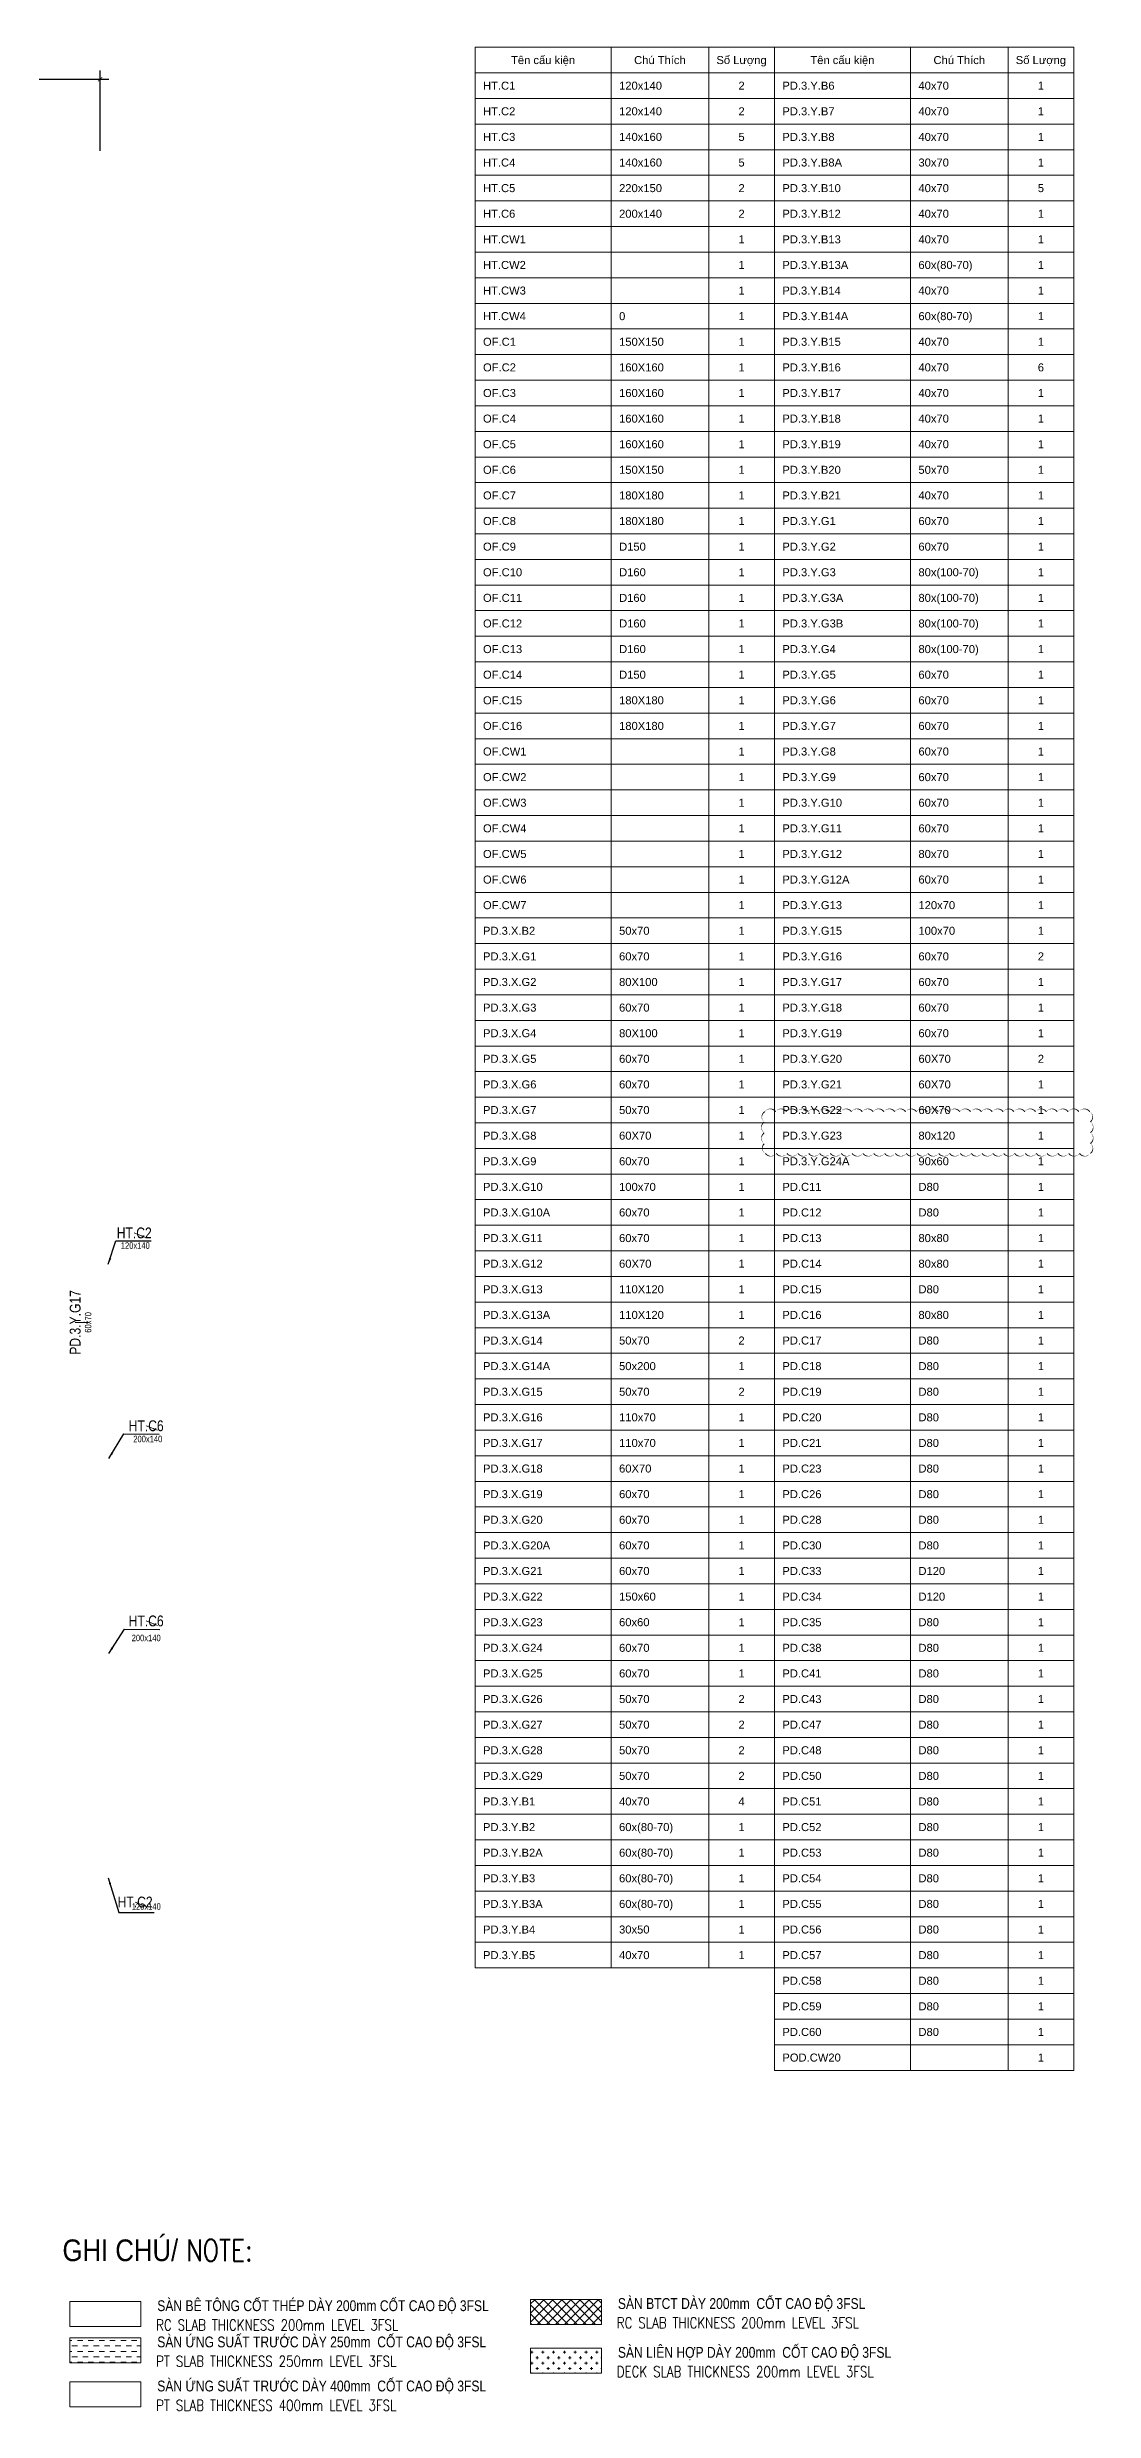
# Model space of a CAD drawing. Header units: millimetres. Extents: x 16759 to 481154, y -15066 to 200960.
# Drawn here: x 189164 to 237471, y -15066 to 94060 of the extents above; entities that cross this region are included whole.
import ezdxf
from ezdxf.enums import TextEntityAlignment as Align

# ---------------------------------------------------------------- set-up
doc = ezdxf.new("R2010")
doc.units = ezdxf.units.MM
doc.header["$MEASUREMENT"] = 0
doc.layers.get('Defpoints').update_dxf_attribs({"color": 153})
for name, color, linetype, lineweight in [('$1$NDC_S_VN TEXT', 7, 'Continuous', 20), ('$2$NDC_S_DIM', 1, 'Continuous', 15), ('C1', 20, 'Continuous', 35), ('NDC_S_COLUMN NAME', 7, 'Continuous', 9), ('NDC_S_CONTINUOUS', 3, 'Continuous', 20), ('NDC_S_DIM', 1, 'Continuous', 9), ('NDC_S_ENG TEXT', 2, 'Continuous', 20), ('NDC_S_HATCH MATERIAL', 8, 'Continuous', 13), ('NDC_S_VN TEXT', 7, 'Continuous', 20), ('NDC_Table', 3, 'Continuous', 20)]:
    doc.layers.add(name, color=color, linetype=linetype, lineweight=lineweight)
doc.layers.add('ten dam', color=31, linetype='Continuous')
doc.layers.add('X-GRID_2~4F$0$A-DIM1', color=7, linetype='Continuous')
doc.styles.add('$2$ARIAL', font='arial.ttf', dxfattribs={"width": 0.8})
doc.styles.add('$2$NDC_DIM', font='', dxfattribs={"width": 0.75})
doc.styles.add('ARIAL', font='arial.ttf', dxfattribs={"width": 0.8})
doc.styles.add('NDC_ARIAL', font='arial.ttf', dxfattribs={"width": 0.85})
doc.styles.add('NDC_EN TXT', font='romans.shx', dxfattribs={"width": 0.8})
doc.styles.add('NDC_VIE TXT', font='arial.ttf', dxfattribs={"width": 0.8})
doc.styles.add('X-GRID_2~4F$0$Hrtext', font='arial.ttf', dxfattribs={"width": 0.8})
doc.styles.get('$2$NDC_DIM').set_extended_font_data('Dotum')
doc.dimstyles.new('$2$NDC_dim_iso', dxfattribs={"dimtxt": 2.2, "dimasz": 1, "dimexe": 1.5, "dimexo": 2.5, "dimgap": 1, "dimtad": 1, "dimdec": 0, "dimzin": 0, "dimdsep": 46, "dimtxsty": '$2$NDC_DIM', "dimblk": '$2$DIMMARK', "dimcen": 0.09, "dimdle": 1.2, "dimclrd": 1, "dimclre": 1, "dimclrt": 3, "dimadec": 0, "dimazin": 0, "dimtfac": 1, "dimtdec": 0, "dimtix": 1, "dimtofl": 0, "dimtmove": 0, "dimatfit": 3, "dimfxl": 0, "dimtolj": 1, "dimtzin": 0, "dimarcsym": 0})
doc.dimstyles.new('NDC_dim_150', dxfattribs={"dimscale": 150, "dimtxt": 2.2, "dimasz": 1.5, "dimexe": 1.5, "dimexo": 2.5, "dimgap": 1, "dimtad": 1, "dimdec": 0, "dimzin": 0, "dimdsep": 46, "dimtxsty": 'ARIAL', "dimblk": 'DIMMARK', "dimcen": 0.09, "dimdle": 1.2, "dimclrd": 1, "dimclre": 1, "dimclrt": 3, "dimadec": 0, "dimazin": 0, "dimtfac": 1, "dimtdec": 0, "dimtix": 1, "dimtofl": 0, "dimtmove": 0, "dimatfit": 3, "dimfxl": 0, "dimtolj": 1, "dimtzin": 0, "dimarcsym": 0})
doc.dimstyles.new('X-GRID_2~4F$0$1-200', dxfattribs={"dimscale": 200, "dimtxt": 3, "dimasz": 1, "dimexe": 2, "dimexo": 1.5, "dimgap": 1, "dimtad": 1, "dimdec": 0, "dimzin": 0, "dimdsep": 46, "dimlunit": 6, "dimtxsty": 'X-GRID_2~4F$0$Hrtext', "dimblk": 'X-GRID_2~4F$0$_ArchTick', "dimcen": 1, "dimdle": 2, "dimclrd": 256, "dimclre": 256, "dimclrt": 3, "dimadec": 0, "dimazin": 0, "dimtfac": 1, "dimtdec": 0, "dimtix": 1, "dimtmove": 2, "dimatfit": 3, "dimldrblk": 'X-GRID_2~4F$0$dotdim1', "dimfxl": 0, "dimtolj": 1, "dimtzin": 0, "dimlwd": -1, "dimarcsym": 0})

# ---------------------------------------------------------------- blocks, each defined once
blk = doc.blocks.new('$2$DIMMARK')
at = {"layer": '$2$NDC_S_DIM', "color": 1}
blk.add_line((-1.5, 0), (1, 0), dxfattribs=at)
at = {"layer": '$2$NDC_S_DIM', "color": 2, "const_width": 0.1}
blk.add_lwpolyline([(-0.42, -0.42), (0.42, 0.42)], dxfattribs=at)
blk = doc.blocks.new('DIMMARK')
at = {"layer": 'NDC_S_DIM', "color": 1}
blk.add_line((-1.5, 0), (1, 0), dxfattribs=at)
at = {"layer": 'NDC_S_DIM', "color": 2, "const_width": 0.15}
blk.add_lwpolyline([(-0.5, -0.5), (0.5, 0.5)], dxfattribs=at)
blk = doc.blocks.new('X-GRID_2~4F$0$_ArchTick')
at = {"layer": 'X-GRID_2~4F$0$A-DIM1', "color": 0, "linetype": 'ByBlock', "const_width": 0.15}
blk.add_lwpolyline([(-0.5, -0.5), (0.5, 0.5)], dxfattribs=at)
blk = doc.blocks.new('*D237')
at = {"layer": 'Defpoints', "lineweight": -2, "transparency": 16777216}
for p, q in [((130700, 89282), (130700, 92982)), ((191600, 89282), (191600, 92982))]:
    blk.add_line(p, q, dxfattribs=at)
at = {"layer": 'Defpoints', "transparency": 16777216}
blk.add_line((130300, 92582), (192000, 92582), dxfattribs=at)
at = {"layer": 'Defpoints', "color": 0, "transparency": 16777216}
for p in [(191600, 92582), (130700, 88982), (191600, 88982)]:
    blk.add_point(p, dxfattribs=at)
at = {"layer": 'Defpoints', "transparency": 16777216, "xscale": 200, "yscale": 200, "zscale": 200, "rotation": 180}
blk.add_blockref('X-GRID_2~4F$0$_ArchTick', (130700, 92582), dxfattribs=at)
at = {"layer": 'Defpoints', "transparency": 16777216, "xscale": 200, "yscale": 200, "zscale": 200}
blk.add_blockref('X-GRID_2~4F$0$_ArchTick', (191600, 92582), dxfattribs=at)
at = {"layer": 'Defpoints', "transparency": 16777216, "insert": (161150, 93142), "char_height": 600, "attachment_point": 5, "style": 'X-GRID_2~4F$0$Hrtext'}
blk.add_mtext('\\A1;60,900', dxfattribs=at)
blk = doc.blocks.new('X-GRID_2~4F$0$dotdim1')
at = {"layer": 'X-GRID_2~4F$0$A-DIM1'}
for p, q in [((-2, 0), (2, 0)), ((0, 2), (0, -2))]:
    blk.add_line(p, q, dxfattribs=at)
at = {"layer": 'X-GRID_2~4F$0$A-DIM1', "const_width": 0.7}
blk.add_lwpolyline([(0.35, 0, 1), (-0.35, 0, 1)], format="xyb", close=True, dxfattribs=at)
blk = doc.blocks.new('kol')
at = {"layer": 'ten dam', "style": '$2$ARIAL', "width": 0.8}
for s, p in [('120x140', (193227, 38733)), ('200x140', (193804, 29801)), ('200x140', (193730, 20615)), ('120x140', (193735, 8216))]:
    blk.add_text(s, height=300, dxfattribs=at).set_placement(p, align=Align.MIDDLE_CENTER)
blk.add_text('60x70', height=300, rotation=90, dxfattribs=at).set_placement((191050, 35184), align=Align.MIDDLE_CENTER)
blk = doc.blocks.new('*U217')
at = {"layer": 'NDC_S_VN TEXT', "ltscale": 0.8, "style": '$2$ARIAL', "width": 0.8}
blk.add_attdef('TEN', text='', height=2.5, dxfattribs=at).set_placement((-2.58, 1.03), align=Align.MIDDLE_CENTER)
at = {"layer": 'ten dam', "ltscale": 0.8, "style": '$2$ARIAL', "width": 0.8, "flags": 1}
blk.add_attdef('CHU_THICH', text='', height=2.5, dxfattribs=at).set_placement((0, 0), align=Align.MIDDLE_CENTER)
at = {"layer": 'Defpoints'}
blk.add_leader([(0, 0), (-2.58, 1.03)], dimstyle='$2$NDC_dim_iso', override={"dimgap": 0.625, "dimtad": 0}, dxfattribs=at)
blk = doc.blocks.new('*U216')
at = {"layer": 'NDC_S_VN TEXT', "ltscale": 0.8, "style": '$2$ARIAL', "width": 0.8}
blk.add_attdef('TEN', text='', height=2.5, dxfattribs=at).set_placement((0, 3), align=Align.MIDDLE_CENTER)
at = {"layer": 'ten dam', "ltscale": 0.8, "style": '$2$ARIAL', "width": 0.8, "flags": 1}
blk.add_attdef('CHU_THICH', text='', height=2.5, dxfattribs=at).set_placement((0, 0), align=Align.MIDDLE_CENTER)
at = {"layer": 'Defpoints'}
blk.add_leader([(0, 0), (0, 3)], dimstyle='$2$NDC_dim_iso', override={"dimgap": 0.625, "dimtad": 0}, dxfattribs=at)

msp = doc.modelspace()

# ---------------------------------------------------------------- hatches: boundary and pattern name
at = {"layer": 'NDC_S_HATCH MATERIAL'}
h = msp.add_hatch(dxfattribs=at)
h.set_pattern_fill('DASH', color=256, scale=2000)
h.set_pattern_definition([(0, (155802.74, -67577.6), (250, 250), [250, -250])])
h.paths.add_polyline_path([(190206.4, -11702.4), (193484.2, -11702.4), (193484.2, -12854.6), (190206.4, -12854.6)])
h = msp.add_hatch(dxfattribs=at)
h.set_pattern_fill('CROSS', color=256, scale=1000)
h.set_pattern_definition([(0, (14971.25, 633.5), (250, 250), [125, -375]), (90, (15033.75, 571), (-250, 250), [125, -375])])
h.paths.add_polyline_path([(211471, -12184.5), (211471, -13336.7), (214748.8, -13336.7), (214748.8, -12184.5)])

# ---------------------------------------------------------------- linework, layer by layer
at = {"layer": 'Defpoints', "color": 230}
msp.add_lwpolyline([(237316, 42989, 0, 50, -0.52056705), (236816, 42989, 0, 50, -0.52056705), (236316, 42989, 0, 50, -0.52056705), (235816, 42989, 0, 50, -0.52056705), (235316, 42989, 0, 50, -0.52056705), (234816, 42989, 0, 50, -0.52056705), (234316, 42989, 0, 50, -0.52056705), (233816, 42989, 0, 50, -0.52056705), (233316, 42989, 0, 50, -0.52056705), (232816, 42989, 0, 50, -0.52056705), (232316, 42989, 0, 50, -0.52056705), (231816, 42989, 0, 50, -0.52056705), (231316, 42989, 0, 50, -0.52056705), (230816, 42989, 0, 50, -0.52056705), (230316, 42989, 0, 50, -0.52056705), (229816, 42989, 0, 50, -0.52056705), (229316, 42989, 0, 50, -0.52056705), (228816, 42989, 0, 50, -0.52056705), (228316, 42989, 0, 50, -0.52056705), (227816, 42989, 0, 50, -0.52056705), (227316, 42989, 0, 50, -0.52056705), (226816, 42989, 0, 50, -0.52056705), (226316, 42989, 0, 50, -0.52056705), (225816, 42989, 0, 50, -0.52056705), (225316, 42989, 0, 50, -0.52056705), (224816, 42989, 0, 50, -0.52056705), (224316, 42989, 0, 50, -0.52056705), (223816, 42989, 0, 50, -0.52056705), (223316, 42989, 0, 50, -0.52056705), (222816, 42989, 0, 50, -0.52056705), (222316, 42989, 0, 50, -0.52056705), (222263, 43436, 0, 50, -0.52056705), (222263, 43936, 0, 50, -0.52056705), (222263, 44436, 0, 50, -0.52056705), (222286, 44913, 0, 50, -0.52056705), (222786, 44913, 0, 50, -0.52056705), (223286, 44913, 0, 50, -0.52056705), (223786, 44913, 0, 50, -0.52056705), (224286, 44913, 0, 50, -0.52056705), (224786, 44913, 0, 50, -0.52056705), (225286, 44913, 0, 50, -0.52056705), (225786, 44913, 0, 50, -0.52056705), (226286, 44913, 0, 50, -0.52056705), (226786, 44913, 0, 50, -0.52056705), (227286, 44913, 0, 50, -0.52056705), (227786, 44913, 0, 50, -0.52056705), (228286, 44913, 0, 50, -0.52056705), (228786, 44913, 0, 50, -0.52056705), (229286, 44913, 0, 50, -0.52056705), (229786, 44913, 0, 50, -0.52056705), (230286, 44913, 0, 50, -0.52056705), (230786, 44913, 0, 50, -0.52056705), (231286, 44913, 0, 50, -0.52056705), (231786, 44913, 0, 50, -0.52056705), (232286, 44913, 0, 50, -0.52056705), (232786, 44913, 0, 50, -0.52056705), (233286, 44913, 0, 50, -0.52056705), (233786, 44913, 0, 50, -0.52056705), (234286, 44913, 0, 50, -0.52056705), (234786, 44913, 0, 50, -0.52056705), (235286, 44913, 0, 50, -0.52056705), (235786, 44913, 0, 50, -0.52056705), (236286, 44913, 0, 50, -0.52056705), (236786, 44913, 0, 50, -0.52056705), (237286, 44913, 0, 50, -0.52056705), (237316, 44443, 0, 50, -0.52056705), (237316, 43943, 0, 50, -0.52056705), (237316, 43443, 0, 50, -0.52056705)], format="xyseb", close=True, dxfattribs=at)
at = {"layer": 'NDC_S_CONTINUOUS'}
for p, q in [((190206.4, -10030), (193484.2, -10030)), ((190206.4, -11182.2), (190206.4, -10030)), ((193484.2, -10030), (193484.2, -11182.2)), ((211471, -9929.3), (214748.8, -9929.3)), ((211471, -11081.5), (211471, -9929.3)), ((214748.8, -9929.3), (214748.8, -11081.5)), ((193484.2, -11182.2), (190206.4, -11182.2)), ((190206.4, -11702.4), (190206.4, -12854.6)), ((190206.4, -11702.4), (193484.2, -11702.4)), ((193484.2, -11702.4), (193484.2, -12854.6)), ((214748.8, -11081.5), (211471, -11081.5)), ((193484.2, -12854.6), (190206.4, -12854.6)), ((211471, -12184.5), (214748.8, -12184.5)), ((211471, -12184.5), (211471, -13336.7)), ((214748.8, -12184.5), (214748.8, -13336.7)), ((190206.4, -13737.1), (193484.2, -13737.1)), ((190206.4, -14889.3), (190206.4, -13737.1)), ((193484.2, -13737.1), (193484.2, -14889.3)), ((211471, -13336.7), (214748.8, -13336.7)), ((193484.2, -14889.3), (190206.4, -14889.3))]:
    msp.add_line(p, q, dxfattribs=at)
at = {"layer": 'NDC_S_HATCH MATERIAL', "linetype": 'Continuous', "ltscale": 500}
for p, q in [((211471, -10137.4), (211679.1, -9929.3)), ((211471, -10556.5), (212098.2, -9929.3)), ((211471, -10975.6), (212517.3, -9929.3)), ((212371.9, -11081.5), (211471, -10180.6)), ((211952.8, -11081.5), (211471, -10599.6)), ((212791, -11081.5), (211638.8, -9929.3)), ((211784.2, -11081.5), (212936.4, -9929.3)), ((213210, -11081.5), (212057.8, -9929.3)), ((212203.2, -11081.5), (213355.4, -9929.3)), ((213629.1, -11081.5), (212476.9, -9929.3)), ((212622.3, -11081.5), (213774.5, -9929.3)), ((214048.2, -11081.5), (212896, -9929.3)), ((213041.4, -11081.5), (214193.6, -9929.3)), ((214467.3, -11081.5), (213315.1, -9929.3)), ((213460.5, -11081.5), (214612.7, -9929.3)), ((214748.8, -10943.9), (213734.2, -9929.3)), ((213879.6, -11081.5), (214748.8, -10212.2)), ((214748.8, -10524.8), (214153.2, -9929.3)), ((214298.6, -11081.5), (214748.8, -10631.3)), ((214748.8, -10105.7), (214572.3, -9929.3)), ((211533.7, -11081.5), (211471, -11018.7)), ((214717.7, -11081.5), (214748.8, -11050.4))]:
    msp.add_line(p, q, dxfattribs=at)
at = {"layer": 'NDC_Table', "color": 0}
for p, q in [((208909.5, 94060), (222728.9, 94060)), ((208909.5, 94060), (208909.5, 5379.1)), ((215191.1, 94060), (215191.1, 5379.1)), ((219699, 94060), (219699, 5379.1)), ((222728.9, 94060), (222728.9, 649.4)), ((222728.9, 94060), (222728.9, 649.4)), ((222728.9, 94060), (236548.4, 94060)), ((229010.5, 94060), (229010.5, 649.4)), ((233518.5, 94060), (233518.5, 649.4)), ((236548.4, 94060), (236548.4, 649.4)), ((208909.5, 92877.6), (222728.9, 92877.6)), ((208909.5, 92877.6), (222728.9, 92877.6)), ((222728.9, 92877.6), (236548.4, 92877.6)), ((208909.5, 91695.2), (222728.9, 91695.2)), ((208909.5, 91695.2), (222728.9, 91695.2)), ((222728.9, 91695.2), (236548.4, 91695.2)), ((208909.5, 90512.8), (222728.9, 90512.8)), ((208909.5, 90512.8), (222728.9, 90512.8)), ((222728.9, 90512.8), (236548.4, 90512.8)), ((208909.5, 89330.4), (222728.9, 89330.4)), ((208909.5, 89330.4), (222728.9, 89330.4)), ((222728.9, 89330.4), (236548.4, 89330.4)), ((208909.5, 88147.9), (222728.9, 88147.9)), ((222728.9, 88147.9), (236548.4, 88147.9)), ((208909.5, 86965.5), (222728.9, 86965.5)), ((222728.9, 86965.5), (236548.4, 86965.5)), ((208909.5, 85783.1), (222728.9, 85783.1)), ((222728.9, 85783.1), (236548.4, 85783.1)), ((208909.5, 84600.7), (222728.9, 84600.7)), ((222728.9, 84600.7), (236548.4, 84600.7)), ((208909.5, 83418.3), (222728.9, 83418.3)), ((222728.9, 83418.3), (236548.4, 83418.3)), ((208909.5, 82235.9), (222728.9, 82235.9)), ((222728.9, 82235.9), (236548.4, 82235.9)), ((208909.5, 81053.5), (222728.9, 81053.5)), ((222728.9, 81053.5), (236548.4, 81053.5)), ((208909.5, 79871.1), (222728.9, 79871.1)), ((222728.9, 79871.1), (236548.4, 79871.1)), ((208909.5, 78688.6), (222728.9, 78688.6)), ((222728.9, 78688.6), (236548.4, 78688.6)), ((208909.5, 77506.2), (222728.9, 77506.2)), ((222728.9, 77506.2), (236548.4, 77506.2)), ((208909.5, 76323.8), (222728.9, 76323.8)), ((222728.9, 76323.8), (236548.4, 76323.8)), ((208909.5, 75141.4), (222728.9, 75141.4)), ((222728.9, 75141.4), (236548.4, 75141.4)), ((208909.5, 73959), (222728.9, 73959)), ((222728.9, 73959), (236548.4, 73959)), ((208909.5, 72776.6), (222728.9, 72776.6)), ((222728.9, 72776.6), (236548.4, 72776.6)), ((208909.5, 71594.2), (222728.9, 71594.2)), ((222728.9, 71594.2), (236548.4, 71594.2)), ((208909.5, 70411.8), (222728.9, 70411.8)), ((222728.9, 70411.8), (236548.4, 70411.8)), ((208909.5, 69229.3), (222728.9, 69229.3)), ((222728.9, 69229.3), (236548.4, 69229.3)), ((208909.5, 68046.9), (222728.9, 68046.9)), ((222728.9, 68046.9), (236548.4, 68046.9)), ((208909.5, 66864.5), (222728.9, 66864.5)), ((222728.9, 66864.5), (236548.4, 66864.5)), ((208909.5, 65682.1), (222728.9, 65682.1)), ((222728.9, 65682.1), (236548.4, 65682.1)), ((208909.5, 64499.7), (222728.9, 64499.7)), ((222728.9, 64499.7), (236548.4, 64499.7)), ((208909.5, 63317.3), (222728.9, 63317.3)), ((222728.9, 63317.3), (236548.4, 63317.3)), ((208909.5, 62134.9), (222728.9, 62134.9)), ((222728.9, 62134.9), (236548.4, 62134.9)), ((208909.5, 60952.5), (222728.9, 60952.5)), ((222728.9, 60952.5), (236548.4, 60952.5)), ((208909.5, 59770), (222728.9, 59770)), ((222728.9, 59770), (236548.4, 59770)), ((208909.5, 58587.6), (222728.9, 58587.6)), ((222728.9, 58587.6), (236548.4, 58587.6)), ((208909.5, 57405.2), (222728.9, 57405.2)), ((222728.9, 57405.2), (236548.4, 57405.2)), ((208909.5, 56222.8), (222728.9, 56222.8)), ((222728.9, 56222.8), (236548.4, 56222.8)), ((208909.5, 55040.4), (222728.9, 55040.4)), ((222728.9, 55040.4), (236548.4, 55040.4)), ((208909.5, 53858), (222728.9, 53858)), ((222728.9, 53858), (236548.4, 53858)), ((208909.5, 52675.6), (222728.9, 52675.6)), ((222728.9, 52675.6), (236548.4, 52675.6)), ((208909.5, 51493.2), (222728.9, 51493.2)), ((222728.9, 51493.2), (236548.4, 51493.2)), ((208909.5, 50310.7), (222728.9, 50310.7)), ((222728.9, 50310.7), (236548.4, 50310.7)), ((208909.5, 49128.3), (222728.9, 49128.3)), ((222728.9, 49128.3), (236548.4, 49128.3)), ((208909.5, 47945.9), (222728.9, 47945.9)), ((222728.9, 47945.9), (236548.4, 47945.9)), ((208909.5, 46763.5), (222728.9, 46763.5)), ((222728.9, 46763.5), (236548.4, 46763.5)), ((208909.5, 45581.1), (222728.9, 45581.1)), ((222728.9, 45581.1), (236548.4, 45581.1)), ((208909.5, 44398.7), (222728.9, 44398.7)), ((222728.9, 44398.7), (236548.4, 44398.7)), ((208909.5, 43216.3), (222728.9, 43216.3)), ((222728.9, 43216.3), (236548.4, 43216.3)), ((208909.5, 42033.9), (222728.9, 42033.9)), ((222728.9, 42033.9), (236548.4, 42033.9)), ((208909.5, 40851.4), (222728.9, 40851.4)), ((222728.9, 40851.4), (236548.4, 40851.4)), ((208909.5, 39669), (222728.9, 39669)), ((222728.9, 39669), (236548.4, 39669)), ((208909.5, 38486.6), (222728.9, 38486.6)), ((222728.9, 38486.6), (236548.4, 38486.6)), ((208909.5, 37304.2), (222728.9, 37304.2)), ((222728.9, 37304.2), (236548.4, 37304.2)), ((208909.5, 36121.8), (222728.9, 36121.8)), ((222728.9, 36121.8), (236548.4, 36121.8)), ((208909.5, 34939.4), (222728.9, 34939.4)), ((222728.9, 34939.4), (236548.4, 34939.4)), ((208909.5, 33757), (222728.9, 33757)), ((222728.9, 33757), (236548.4, 33757)), ((208909.5, 32574.6), (222728.9, 32574.6)), ((222728.9, 32574.6), (236548.4, 32574.6)), ((208909.5, 31392.1), (222728.9, 31392.1)), ((222728.9, 31392.1), (236548.4, 31392.1)), ((208909.5, 30209.7), (222728.9, 30209.7)), ((222728.9, 30209.7), (236548.4, 30209.7)), ((208909.5, 29027.3), (222728.9, 29027.3)), ((222728.9, 29027.3), (236548.4, 29027.3)), ((208909.5, 27844.9), (222728.9, 27844.9)), ((222728.9, 27844.9), (236548.4, 27844.9)), ((208909.5, 26662.5), (222728.9, 26662.5)), ((222728.9, 26662.5), (236548.4, 26662.5)), ((208909.5, 25480.1), (222728.9, 25480.1)), ((222728.9, 25480.1), (236548.4, 25480.1)), ((208909.5, 24297.7), (222728.9, 24297.7)), ((222728.9, 24297.7), (236548.4, 24297.7)), ((208909.5, 23115.3), (222728.9, 23115.3)), ((222728.9, 23115.3), (236548.4, 23115.3)), ((208909.5, 21932.8), (222728.9, 21932.8)), ((222728.9, 21932.8), (236548.4, 21932.8)), ((208909.5, 20750.4), (222728.9, 20750.4)), ((222728.9, 20750.4), (236548.4, 20750.4)), ((208909.5, 19568), (222728.9, 19568)), ((222728.9, 19568), (236548.4, 19568)), ((208909.5, 18385.6), (222728.9, 18385.6)), ((222728.9, 18385.6), (236548.4, 18385.6)), ((208909.5, 17203.2), (222728.9, 17203.2)), ((222728.9, 17203.2), (236548.4, 17203.2)), ((208909.5, 16020.8), (222728.9, 16020.8)), ((222728.9, 16020.8), (236548.4, 16020.8)), ((208909.5, 14838.4), (222728.9, 14838.4)), ((222728.9, 14838.4), (236548.4, 14838.4)), ((208909.5, 13656), (222728.9, 13656)), ((222728.9, 13656), (236548.4, 13656)), ((208909.5, 12473.5), (222728.9, 12473.5)), ((222728.9, 12473.5), (236548.4, 12473.5)), ((208909.5, 11291.1), (222728.9, 11291.1)), ((222728.9, 11291.1), (236548.4, 11291.1)), ((208909.5, 10108.7), (222728.9, 10108.7)), ((222728.9, 10108.7), (236548.4, 10108.7)), ((208909.5, 8926.3), (222728.9, 8926.3)), ((222728.9, 8926.3), (236548.4, 8926.3)), ((208909.5, 7743.9), (222728.9, 7743.9)), ((222728.9, 7743.9), (236548.4, 7743.9)), ((208909.5, 6561.5), (222728.9, 6561.5)), ((222728.9, 6561.5), (236548.4, 6561.5)), ((208909.5, 5379.1), (222728.9, 5379.1)), ((222728.9, 5379.1), (236548.4, 5379.1)), ((222728.9, 4196.7), (236548.4, 4196.7)), ((222728.9, 3014.2), (236548.4, 3014.2)), ((222728.9, 1831.8), (236548.4, 1831.8)), ((222728.9, 649.4), (236548.4, 649.4))]:
    msp.add_line(p, q, dxfattribs=at)

# ---------------------------------------------------------------- block references
at = {"layer": '$1$NDC_S_VN TEXT', "xscale": 200.0000000000001, "yscale": 200.0000000000001, "zscale": 200.0000000000001, "rotation": 90}
msp.add_blockref('*U216', (191050.5, 35184), dxfattribs=at).add_auto_attribs({'TEN': 'PD.3.Y.G17'})
at = {"layer": 'NDC_S_COLUMN NAME', "xscale": 200, "yscale": 200, "zscale": 200}
for p, values in [((193694.5, 39110.6), {'TEN': 'HT.C2'}), ((194245.9, 30205.6), {'TEN': 'HT.C6'}), ((194245.6, 21194.9), {'TEN': 'HT.C6'}), ((193735.3, 8215.6), {'TEN': 'HT.C2'})]:
    msp.add_blockref('*U217', p, dxfattribs=at).add_auto_attribs(values)
at = {"layer": 'ten dam'}
msp.add_blockref('kol', (0, 0), dxfattribs=at)

# ---------------------------------------------------------------- texts
at = {"layer": 'NDC_S_ENG TEXT', "style": 'NDC_EN TXT', "width": 0.8}
for s, height, p in [('NOTE:', 1000, (195583.7, -8158.7)), ('RC SLAB THICKNESS 200mm LEVEL 3FSL', 500, (194189.2, -11359.1)), ('RC SLAB THICKNESS 200mm LEVEL 3FSL', 500, (215453.8, -11258.4)), ('PT SLAB THICKNESS 250mm LEVEL 3FSL', 500, (194189.2, -13031.5)), ('DECK SLAB THICKNESS 200mm LEVEL 3FSL', 500, (215453.8, -13513.6)), ('PT SLAB THICKNESS 400mm LEVEL 3FSL', 500, (194189.2, -15066.2))]:
    msp.add_text(s, height=height, dxfattribs=at).set_placement(p)
at = {"layer": 'NDC_S_VN TEXT', "color": 0, "style": 'NDC_ARIAL'}
for s, height, p in [('Tên cấu kiện', 369.504, (212050.3, 93468.8)), ('Chú Thích', 369.5, (217445, 93468.8)), ('Số Lượng', 369.5, (221214, 93468.8)), ('Tên cấu kiện', 369.504, (225869.7, 93468.8)), ('Chú Thích', 369.5, (231264.5, 93468.8)), ('Số Lượng', 369.5, (235033.4, 93468.8)), ('2', 369.5, (221214, 92286.4)), ('1', 369.5, (235033.4, 92286.4)), ('2', 369.5, (221214, 91104)), ('1', 369.5, (235033.4, 91104)), ('5', 369.5, (221214, 89921.6)), ('1', 369.5, (235033.4, 89921.6)), ('5', 369.5, (221214, 88739.1)), ('1', 369.5, (235033.4, 88739.1)), ('2', 369.5, (221214, 87556.7)), ('5', 369.5, (235033.4, 87556.7)), ('2', 369.5, (221214, 86374.3)), ('1', 369.5, (235033.4, 86374.3)), ('1', 369.5, (221214, 85191.9)), ('1', 369.5, (235033.4, 85191.9)), ('1', 369.5, (221214, 84009.5)), ('1', 369.5, (235033.4, 84009.5)), ('1', 369.5, (221214, 82827.1)), ('1', 369.5, (235033.4, 82827.1)), ('1', 369.5, (221214, 81644.7)), ('1', 369.5, (235033.4, 81644.7)), ('1', 369.5, (221214, 80462.3)), ('1', 369.5, (235033.4, 80462.3)), ('1', 369.5, (221214, 79279.8)), ('6', 369.5, (235033.4, 79279.8)), ('1', 369.5, (221214, 78097.4)), ('1', 369.5, (235033.4, 78097.4)), ('1', 369.5, (221214, 76915)), ('1', 369.5, (235033.4, 76915)), ('1', 369.5, (221214, 75732.6)), ('1', 369.5, (235033.4, 75732.6)), ('1', 369.5, (221214, 74550.2)), ('1', 369.5, (235033.4, 74550.2)), ('1', 369.5, (221214, 73367.8)), ('1', 369.5, (235033.4, 73367.8)), ('1', 369.5, (221214, 72185.4)), ('1', 369.5, (235033.4, 72185.4)), ('1', 369.5, (221214, 71003)), ('1', 369.5, (235033.4, 71003)), ('1', 369.5, (221214, 69820.5)), ('1', 369.5, (235033.4, 69820.5)), ('1', 369.5, (221214, 68638.1)), ('1', 369.5, (235033.4, 68638.1)), ('1', 369.5, (221214, 67455.7)), ('1', 369.5, (235033.4, 67455.7)), ('1', 369.5, (221214, 66273.3)), ('1', 369.5, (235033.4, 66273.3)), ('1', 369.5, (221214, 65090.9)), ('1', 369.5, (235033.4, 65090.9)), ('1', 369.5, (221214, 63908.5)), ('1', 369.5, (235033.4, 63908.5)), ('1', 369.5, (221214, 62726.1)), ('1', 369.5, (235033.4, 62726.1)), ('1', 369.5, (221214, 61543.7)), ('1', 369.5, (235033.4, 61543.7)), ('1', 369.5, (221214, 60361.2)), ('1', 369.5, (235033.4, 60361.2)), ('1', 369.5, (221214, 59178.8)), ('1', 369.5, (235033.4, 59178.8)), ('1', 369.5, (221214, 57996.4)), ('1', 369.5, (235033.4, 57996.4)), ('1', 369.5, (221214, 56814)), ('1', 369.5, (235033.4, 56814)), ('1', 369.5, (221214, 55631.6)), ('1', 369.5, (235033.4, 55631.6)), ('1', 369.5, (221214, 54449.2)), ('1', 369.5, (235033.4, 54449.2)), ('1', 369.5, (221214, 53266.8)), ('1', 369.5, (235033.4, 53266.8)), ('1', 369.5, (221214, 52084.4)), ('2', 369.5, (235033.4, 52084.4)), ('1', 369.5, (221214, 50901.9)), ('1', 369.5, (235033.4, 50901.9)), ('1', 369.5, (221214, 49719.5)), ('1', 369.5, (235033.4, 49719.5)), ('1', 369.5, (221214, 48537.1)), ('1', 369.5, (235033.4, 48537.1)), ('1', 369.5, (221214, 47354.7)), ('2', 369.5, (235033.4, 47354.7)), ('1', 369.5, (221214, 46172.3)), ('1', 369.5, (235033.4, 46172.3)), ('1', 369.5, (221214, 44989.9)), ('1', 369.5, (235033.4, 44989.9)), ('1', 369.5, (221214, 43807.5)), ('1', 369.5, (235033.4, 43807.5)), ('1', 369.5, (221214, 42625.1)), ('1', 369.5, (235033.4, 42625.1)), ('1', 369.5, (221214, 41442.7)), ('1', 369.5, (235033.4, 41442.7)), ('1', 369.5, (221214, 40260.2)), ('1', 369.5, (235033.4, 40260.2)), ('1', 369.5, (221214, 39077.8)), ('1', 369.5, (235033.4, 39077.8)), ('1', 369.5, (221214, 37895.4)), ('1', 369.5, (235033.4, 37895.4)), ('1', 369.5, (221214, 36713)), ('1', 369.5, (235033.4, 36713)), ('1', 369.5, (221214, 35530.6)), ('1', 369.5, (235033.4, 35530.6)), ('2', 369.5, (221214, 34348.2)), ('1', 369.5, (235033.4, 34348.2)), ('1', 369.5, (221214, 33165.8)), ('1', 369.5, (235033.4, 33165.8)), ('2', 369.5, (221214, 31983.4)), ('1', 369.5, (235033.4, 31983.4)), ('1', 369.5, (221214, 30800.9)), ('1', 369.5, (235033.4, 30800.9)), ('1', 369.5, (221214, 29618.5)), ('1', 369.5, (235033.4, 29618.5)), ('1', 369.5, (221214, 28436.1)), ('1', 369.5, (235033.4, 28436.1)), ('1', 369.5, (221214, 27253.7)), ('1', 369.5, (235033.4, 27253.7)), ('1', 369.5, (221214, 26071.3)), ('1', 369.5, (235033.4, 26071.3)), ('1', 369.5, (221214, 24888.9)), ('1', 369.5, (235033.4, 24888.9)), ('1', 369.5, (221214, 23706.5)), ('1', 369.5, (235033.4, 23706.5)), ('1', 369.5, (221214, 22524.1)), ('1', 369.5, (235033.4, 22524.1)), ('1', 369.5, (221214, 21341.6)), ('1', 369.5, (235033.4, 21341.6)), ('1', 369.5, (221214, 20159.2)), ('1', 369.5, (235033.4, 20159.2)), ('1', 369.5, (221214, 18976.8)), ('1', 369.5, (235033.4, 18976.8)), ('2', 369.5, (221214, 17794.4)), ('1', 369.5, (235033.4, 17794.4)), ('2', 369.5, (221214, 16612)), ('1', 369.5, (235033.4, 16612)), ('2', 369.5, (221214, 15429.6)), ('1', 369.5, (235033.4, 15429.6)), ('2', 369.5, (221214, 14247.2)), ('1', 369.5, (235033.4, 14247.2)), ('4', 369.5, (221214, 13064.8)), ('1', 369.5, (235033.4, 13064.8)), ('1', 369.5, (221214, 11882.3)), ('1', 369.5, (235033.4, 11882.3)), ('1', 369.5, (221214, 10699.9)), ('1', 369.5, (235033.4, 10699.9)), ('1', 369.5, (221214, 9517.5)), ('1', 369.5, (235033.4, 9517.5)), ('1', 369.5, (221214, 8335.1)), ('1', 369.5, (235033.4, 8335.1)), ('1', 369.5, (221214, 7152.7)), ('1', 369.5, (235033.4, 7152.7)), ('1', 369.5, (221214, 5970.3)), ('1', 369.5, (235033.4, 5970.3)), ('1', 369.5, (235033.4, 4787.9)), ('1', 369.5, (235033.4, 3605.5)), ('1', 369.5, (235033.4, 2423)), ('1', 369.5, (235033.4, 1240.6))]:
    msp.add_text(s, height=height, dxfattribs=at).set_placement(p, align=Align.MIDDLE_CENTER)
for s, height, p in [('HT.C1', 369.5, (209279, 92286.4)), ('120x140', 369.5, (215560.6, 92286.4)), ('PD.3.Y.B6', 369.5, (223098.4, 92286.4)), ('40x70', 369.5, (229380, 92286.4)), ('HT.C2', 369.5, (209279, 91104)), ('120x140', 369.5, (215560.6, 91104)), ('PD.3.Y.B7', 369.5, (223098.4, 91104)), ('40x70', 369.5, (229380, 91104)), ('HT.C3', 369.5, (209279, 89921.6)), ('140x160', 369.5, (215560.6, 89921.6)), ('PD.3.Y.B8', 369.5, (223098.4, 89921.6)), ('40x70', 369.5, (229380, 89921.6)), ('HT.C4', 369.5, (209279, 88739.1)), ('140x160', 369.5, (215560.6, 88739.1)), ('PD.3.Y.B8A', 369.5, (223098.4, 88739.1)), ('30x70', 369.5, (229380, 88739.1)), ('HT.C5', 369.5, (209279, 87556.7)), ('220x150', 369.5, (215560.6, 87556.7)), ('PD.3.Y.B10', 369.5, (223098.4, 87556.7)), ('40x70', 369.5, (229380, 87556.7)), ('HT.C6', 369.5, (209279, 86374.3)), ('200x140', 369.5, (215560.6, 86374.3)), ('PD.3.Y.B12', 369.5, (223098.4, 86374.3)), ('40x70', 369.5, (229380, 86374.3)), ('HT.CW1', 369.5, (209279, 85191.9)), ('PD.3.Y.B13', 369.5, (223098.4, 85191.9)), ('40x70', 369.5, (229380, 85191.9)), ('HT.CW2', 369.5, (209279, 84009.5)), ('PD.3.Y.B13A', 369.504, (223098.4, 84009.5)), ('60x(80-70)', 369.5, (229380, 84009.5)), ('HT.CW3', 369.5, (209279, 82827.1)), ('PD.3.Y.B14', 369.5, (223098.4, 82827.1)), ('40x70', 369.5, (229380, 82827.1)), ('60x(80-70)', 369.5, (229380, 81644.7)), ('HT.CW4', 369.5, (209279, 81644.7)), ('0', 369.5, (215560.6, 81644.7)), ('PD.3.Y.B14A', 369.504, (223098.4, 81644.7)), ('OF.C1', 369.5, (209279, 80462.3)), ('150X150', 369.5, (215560.6, 80462.3)), ('PD.3.Y.B15', 369.5, (223098.4, 80462.3)), ('40x70', 369.5, (229380, 80462.3)), ('OF.C2', 369.5, (209279, 79279.8)), ('160X160', 369.5, (215560.6, 79279.8)), ('PD.3.Y.B16', 369.5, (223098.4, 79279.8)), ('40x70', 369.5, (229380, 79279.8)), ('OF.C3', 369.5, (209279, 78097.4)), ('160X160', 369.5, (215560.6, 78097.4)), ('PD.3.Y.B17', 369.5, (223098.4, 78097.4)), ('40x70', 369.5, (229380, 78097.4)), ('OF.C4', 369.5, (209279, 76915)), ('160X160', 369.5, (215560.6, 76915)), ('PD.3.Y.B18', 369.5, (223098.4, 76915)), ('40x70', 369.5, (229380, 76915)), ('OF.C5', 369.5, (209279, 75732.6)), ('160X160', 369.5, (215560.6, 75732.6)), ('PD.3.Y.B19', 369.5, (223098.4, 75732.6)), ('40x70', 369.5, (229380, 75732.6)), ('OF.C6', 369.5, (209279, 74550.2)), ('150X150', 369.5, (215560.6, 74550.2)), ('PD.3.Y.B20', 369.5, (223098.4, 74550.2)), ('50x70', 369.5, (229380, 74550.2)), ('OF.C7', 369.5, (209279, 73367.8)), ('180X180', 369.5, (215560.6, 73367.8)), ('PD.3.Y.B21', 369.5, (223098.4, 73367.8)), ('40x70', 369.5, (229380, 73367.8)), ('OF.C8', 369.5, (209279, 72185.4)), ('180X180', 369.5, (215560.6, 72185.4)), ('PD.3.Y.G1', 369.5, (223098.4, 72185.4)), ('60x70', 369.5, (229380, 72185.4)), ('OF.C9', 369.5, (209279, 71003)), ('D150', 369.5, (215560.6, 71003)), ('PD.3.Y.G2', 369.5, (223098.4, 71003)), ('60x70', 369.5, (229380, 71003)), ('OF.C10', 369.5, (209279, 69820.5)), ('D160', 369.5, (215560.6, 69820.5)), ('PD.3.Y.G3', 369.5, (223098.4, 69820.5)), ('80x(100-70)', 369.504, (229380, 69820.5)), ('OF.C11', 369.5, (209279, 68638.1)), ('D160', 369.5, (215560.6, 68638.1)), ('PD.3.Y.G3A', 369.5, (223098.4, 68638.1)), ('80x(100-70)', 369.504, (229380, 68638.1)), ('80x(100-70)', 369.504, (229380, 67455.7)), ('OF.C12', 369.5, (209279, 67455.7)), ('D160', 369.5, (215560.6, 67455.7)), ('PD.3.Y.G3B', 369.5, (223098.4, 67455.7)), ('OF.C13', 369.5, (209279, 66273.3)), ('D160', 369.5, (215560.6, 66273.3)), ('PD.3.Y.G4', 369.5, (223098.4, 66273.3)), ('80x(100-70)', 369.504, (229380, 66273.3)), ('OF.C14', 369.5, (209279, 65090.9)), ('D150', 369.5, (215560.6, 65090.9)), ('PD.3.Y.G5', 369.5, (223098.4, 65090.9)), ('60x70', 369.5, (229380, 65090.9)), ('OF.C15', 369.5, (209279, 63908.5)), ('180X180', 369.5, (215560.6, 63908.5)), ('PD.3.Y.G6', 369.5, (223098.4, 63908.5)), ('60x70', 369.5, (229380, 63908.5)), ('OF.C16', 369.5, (209279, 62726.1)), ('180X180', 369.5, (215560.6, 62726.1)), ('PD.3.Y.G7', 369.5, (223098.4, 62726.1)), ('60x70', 369.5, (229380, 62726.1)), ('OF.CW1', 369.5, (209279, 61543.7)), ('PD.3.Y.G8', 369.5, (223098.4, 61543.7)), ('60x70', 369.5, (229380, 61543.7)), ('OF.CW2', 369.5, (209279, 60361.2)), ('PD.3.Y.G9', 369.5, (223098.4, 60361.2)), ('60x70', 369.5, (229380, 60361.2)), ('OF.CW3', 369.5, (209279, 59178.8)), ('PD.3.Y.G10', 369.5, (223098.4, 59178.8)), ('60x70', 369.5, (229380, 59178.8)), ('OF.CW4', 369.5, (209279, 57996.4)), ('PD.3.Y.G11', 369.5, (223098.4, 57996.4)), ('60x70', 369.5, (229380, 57996.4)), ('OF.CW5', 369.5, (209279, 56814)), ('PD.3.Y.G12', 369.5, (223098.4, 56814)), ('80x70', 369.5, (229380, 56814)), ('OF.CW6', 369.5, (209279, 55631.6)), ('PD.3.Y.G12A', 369.504, (223098.4, 55631.6)), ('60x70', 369.5, (229380, 55631.6)), ('OF.CW7', 369.5, (209279, 54449.2)), ('PD.3.Y.G13', 369.5, (223098.4, 54449.2)), ('120x70', 369.5, (229380, 54449.2)), ('PD.3.X.B2', 369.5, (209279, 53266.8)), ('50x70', 369.5, (215560.6, 53266.8)), ('PD.3.Y.G15', 369.5, (223098.4, 53266.8)), ('100x70', 369.5, (229380, 53266.8)), ('PD.3.X.G1', 369.5, (209279, 52084.4)), ('60x70', 369.5, (215560.6, 52084.4)), ('PD.3.Y.G16', 369.5, (223098.4, 52084.4)), ('60x70', 369.5, (229380, 52084.4)), ('PD.3.X.G2', 369.5, (209279, 50901.9)), ('80X100', 369.5, (215560.6, 50901.9)), ('PD.3.Y.G17', 369.5, (223098.4, 50901.9)), ('60x70', 369.5, (229380, 50901.9)), ('PD.3.X.G3', 369.5, (209279, 49719.5)), ('60x70', 369.5, (215560.6, 49719.5)), ('PD.3.Y.G18', 369.5, (223098.4, 49719.5)), ('60x70', 369.5, (229380, 49719.5)), ('PD.3.X.G4', 369.5, (209279, 48537.1)), ('80X100', 369.5, (215560.6, 48537.1)), ('PD.3.Y.G19', 369.5, (223098.4, 48537.1)), ('60x70', 369.5, (229380, 48537.1)), ('PD.3.X.G5', 369.5, (209279, 47354.7)), ('60x70', 369.5, (215560.6, 47354.7)), ('PD.3.Y.G20', 369.5, (223098.4, 47354.7)), ('60X70', 369.5, (229380, 47354.7)), ('PD.3.X.G6', 369.5, (209279, 46172.3)), ('60x70', 369.5, (215560.6, 46172.3)), ('PD.3.Y.G21', 369.5, (223098.4, 46172.3)), ('60X70', 369.5, (229380, 46172.3)), ('PD.3.X.G7', 369.5, (209279, 44989.9)), ('50x70', 369.5, (215560.6, 44989.9)), ('PD.3.Y.G22', 369.5, (223098.4, 44989.9)), ('60X70', 369.5, (229380, 44989.9)), ('PD.3.X.G8', 369.5, (209279, 43807.5)), ('60X70', 369.5, (215560.6, 43807.5)), ('PD.3.Y.G23', 369.5, (223098.4, 43807.5)), ('80x120', 369.5, (229380, 43807.5)), ('PD.3.X.G9', 369.5, (209279, 42625.1)), ('60x70', 369.5, (215560.6, 42625.1)), ('PD.3.Y.G24A', 369.504, (223098.4, 42625.1)), ('90x60', 369.5, (229380, 42625.1)), ('PD.3.X.G10', 369.5, (209279, 41442.7)), ('100x70', 369.5, (215560.6, 41442.7)), ('PD.C11', 369.5, (223098.4, 41442.7)), ('D80', 369.5, (229380, 41442.7)), ('PD.3.X.G10A', 369.504, (209279, 40260.2)), ('60x70', 369.5, (215560.6, 40260.2)), ('PD.C12', 369.5, (223098.4, 40260.2)), ('D80', 369.5, (229380, 40260.2)), ('PD.3.X.G11', 369.5, (209279, 39077.8)), ('60x70', 369.5, (215560.6, 39077.8)), ('PD.C13', 369.5, (223098.4, 39077.8)), ('80x80', 369.5, (229380, 39077.8)), ('PD.3.X.G12', 369.5, (209279, 37895.4)), ('60X70', 369.5, (215560.6, 37895.4)), ('PD.C14', 369.5, (223098.4, 37895.4)), ('80x80', 369.5, (229380, 37895.4)), ('PD.3.X.G13', 369.5, (209279, 36713)), ('110X120', 369.5, (215560.6, 36713)), ('PD.C15', 369.5, (223098.4, 36713)), ('D80', 369.5, (229380, 36713)), ('PD.3.X.G13A', 369.504, (209279, 35530.6)), ('110X120', 369.5, (215560.6, 35530.6)), ('PD.C16', 369.5, (223098.4, 35530.6)), ('80x80', 369.5, (229380, 35530.6)), ('PD.3.X.G14', 369.5, (209279, 34348.2)), ('50x70', 369.5, (215560.6, 34348.2)), ('PD.C17', 369.5, (223098.4, 34348.2)), ('D80', 369.5, (229380, 34348.2)), ('PD.3.X.G14A', 369.504, (209279, 33165.8)), ('50x200', 369.5, (215560.6, 33165.8)), ('PD.C18', 369.5, (223098.4, 33165.8)), ('D80', 369.5, (229380, 33165.8)), ('PD.3.X.G15', 369.5, (209279, 31983.4)), ('50x70', 369.5, (215560.6, 31983.4)), ('PD.C19', 369.5, (223098.4, 31983.4)), ('D80', 369.5, (229380, 31983.4)), ('PD.3.X.G16', 369.5, (209279, 30800.9)), ('110x70', 369.5, (215560.6, 30800.9)), ('PD.C20', 369.5, (223098.4, 30800.9)), ('D80', 369.5, (229380, 30800.9)), ('PD.3.X.G17', 369.5, (209279, 29618.5)), ('110x70', 369.5, (215560.6, 29618.5)), ('PD.C21', 369.5, (223098.4, 29618.5)), ('D80', 369.5, (229380, 29618.5)), ('PD.3.X.G18', 369.5, (209279, 28436.1)), ('60X70', 369.5, (215560.6, 28436.1)), ('PD.C23', 369.5, (223098.4, 28436.1)), ('D80', 369.5, (229380, 28436.1)), ('PD.3.X.G19', 369.5, (209279, 27253.7)), ('60x70', 369.5, (215560.6, 27253.7)), ('PD.C26', 369.5, (223098.4, 27253.7)), ('D80', 369.5, (229380, 27253.7)), ('PD.3.X.G20', 369.5, (209279, 26071.3)), ('60x70', 369.5, (215560.6, 26071.3)), ('PD.C28', 369.5, (223098.4, 26071.3)), ('D80', 369.5, (229380, 26071.3)), ('PD.3.X.G20A', 369.504, (209279, 24888.9)), ('60x70', 369.5, (215560.6, 24888.9)), ('PD.C30', 369.5, (223098.4, 24888.9)), ('D80', 369.5, (229380, 24888.9)), ('PD.3.X.G21', 369.5, (209279, 23706.5)), ('60x70', 369.5, (215560.6, 23706.5)), ('PD.C33', 369.5, (223098.4, 23706.5)), ('D120', 369.5, (229380, 23706.5)), ('PD.3.X.G22', 369.5, (209279, 22524.1)), ('150x60', 369.5, (215560.6, 22524.1)), ('PD.C34', 369.5, (223098.4, 22524.1)), ('D120', 369.5, (229380, 22524.1)), ('PD.3.X.G23', 369.5, (209279, 21341.6)), ('60x60', 369.5, (215560.6, 21341.6)), ('PD.C35', 369.5, (223098.4, 21341.6)), ('D80', 369.5, (229380, 21341.6)), ('PD.3.X.G24', 369.5, (209279, 20159.2)), ('60x70', 369.5, (215560.6, 20159.2)), ('PD.C38', 369.5, (223098.4, 20159.2)), ('D80', 369.5, (229380, 20159.2)), ('PD.3.X.G25', 369.5, (209279, 18976.8)), ('60x70', 369.5, (215560.6, 18976.8)), ('PD.C41', 369.5, (223098.4, 18976.8)), ('D80', 369.5, (229380, 18976.8)), ('PD.3.X.G26', 369.5, (209279, 17794.4)), ('50x70', 369.5, (215560.6, 17794.4)), ('PD.C43', 369.5, (223098.4, 17794.4)), ('D80', 369.5, (229380, 17794.4)), ('PD.3.X.G27', 369.5, (209279, 16612)), ('50x70', 369.5, (215560.6, 16612)), ('PD.C47', 369.5, (223098.4, 16612)), ('D80', 369.5, (229380, 16612)), ('PD.3.X.G28', 369.5, (209279, 15429.6)), ('50x70', 369.5, (215560.6, 15429.6)), ('PD.C48', 369.5, (223098.4, 15429.6)), ('D80', 369.5, (229380, 15429.6)), ('PD.3.X.G29', 369.5, (209279, 14247.2)), ('50x70', 369.5, (215560.6, 14247.2)), ('PD.C50', 369.5, (223098.4, 14247.2)), ('D80', 369.5, (229380, 14247.2)), ('PD.3.Y.B1', 369.5, (209279, 13064.8)), ('40x70', 369.5, (215560.6, 13064.8)), ('PD.C51', 369.5, (223098.4, 13064.8)), ('D80', 369.5, (229380, 13064.8)), ('PD.3.Y.B2', 369.5, (209279, 11882.3)), ('60x(80-70)', 369.5, (215560.6, 11882.3)), ('PD.C52', 369.5, (223098.4, 11882.3)), ('D80', 369.5, (229380, 11882.3)), ('PD.3.Y.B2A', 369.5, (209279, 10699.9)), ('60x(80-70)', 369.5, (215560.6, 10699.9)), ('PD.C53', 369.5, (223098.4, 10699.9)), ('D80', 369.5, (229380, 10699.9)), ('PD.3.Y.B3', 369.5, (209279, 9517.5)), ('60x(80-70)', 369.5, (215560.6, 9517.5)), ('PD.C54', 369.5, (223098.4, 9517.5)), ('D80', 369.5, (229380, 9517.5)), ('PD.3.Y.B3A', 369.5, (209279, 8335.1)), ('60x(80-70)', 369.5, (215560.6, 8335.1)), ('PD.C55', 369.5, (223098.4, 8335.1)), ('D80', 369.5, (229380, 8335.1)), ('PD.3.Y.B4', 369.5, (209279, 7152.7)), ('30x50', 369.5, (215560.6, 7152.7)), ('PD.C56', 369.5, (223098.4, 7152.7)), ('D80', 369.5, (229380, 7152.7)), ('PD.3.Y.B5', 369.5, (209279, 5970.3)), ('40x70', 369.5, (215560.6, 5970.3)), ('PD.C57', 369.5, (223098.4, 5970.3)), ('D80', 369.5, (229380, 5970.3)), ('PD.C58', 369.5, (223098.4, 4787.9)), ('D80', 369.5, (229380, 4787.9)), ('PD.C59', 369.5, (223098.4, 3605.5)), ('D80', 369.5, (229380, 3605.5)), ('PD.C60', 369.5, (223098.4, 2423)), ('D80', 369.5, (229380, 2423)), ('POD.CW20', 369.5, (223098.4, 1240.6))]:
    msp.add_text(s, height=height, dxfattribs=at).set_placement(p, align=Align.MIDDLE_LEFT)
at = {"layer": 'NDC_S_VN TEXT', "style": 'NDC_VIE TXT', "width": 0.85}
msp.add_text('GHI CHÚ/', height=1000, dxfattribs=at).set_placement((189864.9, -7158.7), align=Align.TOP_LEFT)
at = {"layer": 'NDC_S_VN TEXT', "style": 'NDC_VIE TXT', "width": 0.8}
for s, p in [('SÀN BÊ TÔNG CỐT THÉP DÀY 200mm CỐT CAO ĐỘ 3FSL', (194240.3, -10467.4)), ('SÀN BTCT DÀY 200mm  CỐT CAO ĐỘ 3FSL', (215504.9, -10366.6)), ('SÀN ỨNG SUẤT TRƯỚC DÀY 250mm  CỐT CAO ĐỘ 3FSL', (194240.3, -12139.8)), ('SÀN LIÊN HỢP DÀY 200mm  CỐT CAO ĐỘ 3FSL', (215504.9, -12621.8)), ('SÀN ỨNG SUẤT TRƯỚC DÀY 400mm  CỐT CAO ĐỘ 3FSL', (194240.3, -14174.4))]:
    msp.add_text(s, height=500, dxfattribs=at).set_placement(p)

# ---------------------------------------------------------------- dimensions: what is measured, and where the dimension line sits
at = {"layer": 'Defpoints'}
dim = msp.add_linear_dim(base=(191600, 92581.5), p1=(130700, 88981.5), p2=(191600, 88981.5), dimstyle='X-GRID_2~4F$0$1-200', override={"dimclrt": 256}, dxfattribs=at)
dim.commit()
dim.dimension.update_dxf_attribs({"geometry": '*D237', "text_midpoint": (161150, 93142.1)})

# ---------------------------------------------------------------- leaders
at = {"layer": 'C1'}
for points in [[(191981.7, 37869.2), (192327, 38952.9), (193958.4, 38944.8)], [(192000, 28900), (192704.1, 30032.6), (194335.5, 30024.5)], [(192000, 19900), (192721.6, 21014.2), (194353, 21006.1)], [(191978.3, 9536.2), (192473.7, 7940.3), (194105.2, 7932.2)]]:
    msp.add_leader(points, dimstyle='NDC_dim_150', override={"dimasz": 2, "dimgap": 1, "dimtad": 0}, dxfattribs=at)

doc.saveas('drawing.dxf')
